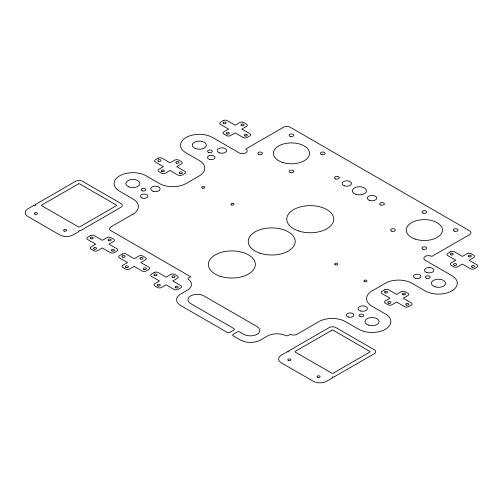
<?xml version="1.0" encoding="UTF-8"?>
<svg xmlns="http://www.w3.org/2000/svg" width="503" height="503" viewBox="0 0 503 503"><rect width="100%" height="100%" fill="white"/><g stroke="black" fill="none" stroke-linecap="round" stroke-linejoin="round"><path stroke-width="0.75" d="M33.877 205.394L27.898 208.846A9.394 5.426 0 0 0 27.898 216.516L59.788 234.932A9.394 5.426 0 0 0 73.073 234.932L79.053 231.481A0.937 0.541 0 0 1 79.053 230.714A0.937 0.541 0 0 1 80.386 230.714L120.909 207.311A4.697 2.71 0 0 0 120.909 203.476L82.379 181.231A4.697 2.71 0 0 0 75.733 181.231L35.204 204.627A0.937 0.541 0 0 1 35.204 205.394A0.937 0.541 0 0 1 33.877 205.394M78.393 183.916L41.85 205.01A0.937 0.541 0 0 0 41.85 205.777L78.393 226.878A0.937 0.541 0 0 0 79.719 226.878L116.262 205.777A0.937 0.541 0 0 0 116.262 205.01L79.719 183.916A0.937 0.541 0 0 0 78.393 183.916M158.118 158.212L155.458 159.747A2.817 1.628 0 0 0 155.458 162.048L163.431 166.65L158.778 169.335A2.817 1.628 0 0 0 158.778 171.636L161.438 173.17A2.817 1.628 0 0 0 165.424 173.17L170.077 170.486L178.049 175.094A2.817 1.628 0 0 0 182.036 175.094L184.695 173.554A2.817 1.628 0 0 0 184.695 171.253L176.723 166.65L181.369 163.965A2.817 1.628 0 0 0 181.369 161.664L178.716 160.13A2.817 1.628 0 0 0 174.73 160.13L170.077 162.815L162.104 158.212A2.817 1.628 0 0 0 158.118 158.212M223.225 120.619L220.572 122.154A2.817 1.628 0 0 0 220.572 124.461L228.544 129.064L223.892 131.748A2.817 1.628 0 0 0 223.892 134.049L226.551 135.584A2.817 1.628 0 0 0 230.537 135.584L235.184 132.899L243.156 137.501A2.817 1.628 0 0 0 247.143 137.501L249.802 135.967A2.817 1.628 0 0 0 249.802 133.666L241.83 129.064L246.483 126.379A2.817 1.628 0 0 0 246.483 124.078L243.823 122.537A2.817 1.628 0 0 0 239.837 122.537L235.184 125.228L227.211 120.619A2.817 1.628 0 0 0 223.225 120.619M90.351 235.7L87.692 237.234A2.817 1.628 0 0 0 87.692 239.535L95.664 244.137L91.012 246.822A2.817 1.628 0 0 0 91.012 249.123L93.671 250.657A2.817 1.628 0 0 0 97.657 250.657L102.31 247.973L110.283 252.575A2.817 1.628 0 0 0 114.269 252.575L116.922 251.041A2.817 1.628 0 0 0 116.922 248.74L108.95 244.137L113.603 241.453A2.817 1.628 0 0 0 113.603 239.151L110.943 237.617A2.817 1.628 0 0 0 106.957 237.617L102.31 240.302L94.338 235.7A2.817 1.628 0 0 0 90.351 235.7M132.867 214.215L110.943 226.878A4.697 2.71 0 0 0 110.943 230.714L190.675 276.744L188.6 277.939A1.88 1.088 0 0 0 188.455 279.379A14.097 8.136 0 0 1 187.349 290.168L180.709 294.004A14.097 8.136 0 0 0 180.709 305.51L227.211 332.364A1.88 1.088 0 0 0 229.871 332.364L233.857 330.062A1.88 1.088 0 0 0 233.857 328.528L190.675 303.592A9.394 5.426 0 0 1 190.675 295.921A9.394 5.426 0 0 1 203.96 295.921L257.115 326.61A9.394 5.426 0 0 1 257.115 334.281A9.394 5.426 0 0 1 243.823 334.281L239.837 331.98A1.88 1.088 0 0 0 237.177 331.98L233.191 334.281A1.88 1.088 0 0 0 233.191 335.815L240.503 340.034A14.097 8.136 0 0 0 260.435 340.034L267.08 336.199A14.097 8.136 0 0 1 285.767 335.558A1.88 1.088 0 0 0 288.257 335.476L290.332 334.281A4.697 2.71 0 0 0 296.977 334.281L318.902 321.618A18.793 10.852 0 0 1 345.479 321.618L358.765 329.295A18.793 10.852 0 0 0 385.342 329.295A18.793 10.852 0 0 0 385.342 313.947L372.05 306.277A18.793 10.852 0 0 1 372.05 290.935L385.342 283.264A18.793 10.852 0 0 1 411.913 283.264L425.205 290.935A18.793 10.852 0 0 0 451.782 290.935A18.793 10.852 0 0 0 451.782 275.587L425.205 260.246A4.697 2.71 0 0 1 425.205 256.411A4.697 2.71 0 0 1 431.851 256.411L469.569 234.631A4.697 2.71 0 0 0 469.569 230.795L290.187 127.228A4.697 2.71 0 0 0 283.541 127.228L245.816 149.007A4.697 2.71 0 0 1 245.816 152.843A4.697 2.71 0 0 1 239.17 152.843L212.599 137.501A18.793 10.852 0 0 0 186.022 137.501A18.793 10.852 0 0 0 186.022 152.843L199.307 160.514A18.793 10.852 0 0 1 199.307 175.861L186.022 183.532A18.793 10.852 0 0 1 159.445 183.532L146.159 175.861A18.793 10.852 0 0 0 119.582 175.861A18.793 10.852 0 0 0 119.582 191.203L132.867 198.874A18.793 10.852 0 0 1 132.867 214.215M122.242 254.109L119.582 255.643A2.817 1.628 0 0 0 119.582 257.945L127.555 262.547L122.902 265.232A2.817 1.628 0 0 0 122.902 267.533L125.561 269.067A2.817 1.628 0 0 0 129.548 269.067L134.2 266.383L142.173 270.985A2.817 1.628 0 0 0 146.159 270.985L148.813 269.451A2.817 1.628 0 0 0 148.813 267.15L140.84 262.547L145.493 259.862A2.817 1.628 0 0 0 145.493 257.561L142.833 256.027A2.817 1.628 0 0 0 138.847 256.027L134.2 258.712L126.228 254.109A2.817 1.628 0 0 0 122.242 254.109M154.132 272.519L151.472 274.053A2.817 1.628 0 0 0 151.472 276.361L159.445 280.963L154.792 283.648A2.817 1.628 0 0 0 154.792 285.949L157.452 287.483A2.817 1.628 0 0 0 161.438 287.483L166.091 284.799L174.063 289.401A2.817 1.628 0 0 0 178.049 289.401L180.709 287.867A2.817 1.628 0 0 0 180.709 285.566L172.736 280.963L177.383 278.278A2.817 1.628 0 0 0 177.383 275.977L174.73 274.437A2.817 1.628 0 0 0 170.743 274.437L166.091 277.128L158.118 272.519A2.817 1.628 0 0 0 154.132 272.519M384.676 289.785L382.016 291.319A2.817 1.628 0 0 0 382.016 293.62L389.988 298.222L385.342 300.907A2.817 1.628 0 0 0 385.342 303.208L387.995 304.743A2.817 1.628 0 0 0 391.982 304.743L396.634 302.058L404.607 306.66A2.817 1.628 0 0 0 408.593 306.66L411.253 305.126A2.817 1.628 0 0 0 411.253 302.825L403.28 298.222L407.927 295.538A2.817 1.628 0 0 0 407.927 293.236L405.273 291.702A2.817 1.628 0 0 0 401.287 291.702L396.634 294.387L388.662 289.785A2.817 1.628 0 0 0 384.676 289.785M450.449 251.808L447.796 253.342A2.817 1.628 0 0 0 447.796 255.643L455.768 260.246L451.116 262.931A2.817 1.628 0 0 0 451.116 265.232L453.775 266.766A2.817 1.628 0 0 0 457.761 266.766L462.408 264.081L470.38 268.684A2.817 1.628 0 0 0 474.367 268.684L477.026 267.15A2.817 1.628 0 0 0 477.026 264.848L469.054 260.246L473.707 257.561A2.817 1.628 0 0 0 473.707 255.26L471.047 253.726A2.817 1.628 0 0 0 467.061 253.726L462.408 256.411L454.435 251.808A2.817 1.628 0 0 0 450.449 251.808M287.339 351.729L281.359 355.187A9.394 5.426 0 0 0 281.359 362.858L313.256 381.268A9.394 5.426 0 0 0 326.541 381.268L332.521 377.816A0.937 0.541 0 0 1 332.521 377.049A0.937 0.541 0 0 1 333.847 377.049L374.377 353.653A4.697 2.71 0 0 0 374.377 349.811L335.841 327.566A4.697 2.71 0 0 0 329.201 327.566L288.672 350.962A0.937 0.541 0 0 1 288.672 351.729A0.937 0.541 0 0 1 287.339 351.729M331.854 330.251L295.311 351.346A0.937 0.541 0 0 0 295.311 352.119L331.854 373.213A0.937 0.541 0 0 0 333.187 373.213L369.724 352.119A0.937 0.541 0 0 0 369.724 351.346L333.187 330.251A0.937 0.541 0 0 0 331.854 330.251M143.959 269.426A1.553 0.893 0 0 0 146.373 268.753A1.553 0.893 0 0 0 144.154 267.879A1.553 0.893 0 0 0 143.959 269.426M122.795 257.184A1.553 0.893 0 0 0 125.121 256.411A1.553 0.893 0 0 0 122.795 255.637A1.553 0.893 0 0 0 122.795 257.184M126.02 267.508A1.553 0.893 0 0 0 128.435 266.829A1.553 0.893 0 0 0 126.215 265.961A1.553 0.893 0 0 0 126.02 267.508M140.733 259.102A1.553 0.893 0 0 0 143.059 258.328A1.553 0.893 0 0 0 140.733 257.555A1.553 0.893 0 0 0 140.733 259.102M406.399 305.101A1.553 0.893 0 0 0 408.813 304.422A1.553 0.893 0 0 0 406.587 303.554A1.553 0.893 0 0 0 406.399 305.101M385.229 292.859A1.553 0.893 0 0 0 387.555 292.086A1.553 0.893 0 0 0 385.229 291.312A1.553 0.893 0 0 0 385.229 292.859M388.454 303.183A1.553 0.893 0 0 0 390.875 302.504A1.553 0.893 0 0 0 388.649 301.637A1.553 0.893 0 0 0 388.454 303.183M403.167 294.777A1.553 0.893 0 0 0 405.493 294.004A1.553 0.893 0 0 0 403.167 293.23A1.553 0.893 0 0 0 403.167 294.777M245.043 135.973A1.553 0.893 0 0 0 247.369 135.2A1.553 0.893 0 0 0 245.043 134.42A1.553 0.893 0 0 0 245.043 135.973M223.69 123.663A1.553 0.893 0 0 0 226.105 122.99A1.553 0.893 0 0 0 223.879 122.116A1.553 0.893 0 0 0 223.69 123.663M227.01 134.024A1.553 0.893 0 0 0 229.425 133.345A1.553 0.893 0 0 0 227.199 132.478A1.553 0.893 0 0 0 227.01 134.024M241.723 125.618A1.553 0.893 0 0 0 244.043 124.845A1.553 0.893 0 0 0 241.723 124.065A1.553 0.893 0 0 0 241.723 125.618M202.52 188.141A1.553 0.893 0 0 0 204.847 187.368A1.553 0.893 0 0 0 202.52 186.588A1.553 0.893 0 0 0 202.52 188.141M231.751 205.017A1.553 0.893 0 0 0 234.077 204.243A1.553 0.893 0 0 0 231.751 203.47A1.553 0.893 0 0 0 231.751 205.017M364.631 281.737A1.553 0.893 0 0 0 366.957 280.963A1.553 0.893 0 0 0 364.631 280.184A1.553 0.893 0 0 0 364.631 281.737M335.4 264.861A1.553 0.893 0 0 0 337.727 264.081A1.553 0.893 0 0 0 335.4 263.308A1.553 0.893 0 0 0 335.4 264.861M220.119 276.21A23.49 13.562 0 0 0 255.354 264.465A23.49 13.562 0 0 0 220.119 252.72A23.49 13.562 0 0 0 220.119 276.21M298.518 230.946A23.49 13.562 0 0 0 333.753 219.201A23.49 13.562 0 0 0 298.518 207.456A23.49 13.562 0 0 0 298.518 230.946M434.969 286.785A7.048 4.068 0 0 0 445.539 283.264A7.048 4.068 0 0 0 434.969 279.737A7.048 4.068 0 0 0 434.969 286.785M368.529 325.145A7.048 4.068 0 0 0 379.099 321.618A7.048 4.068 0 0 0 368.529 318.097A7.048 4.068 0 0 0 368.529 325.145M360.4 310.929A4.697 2.71 0 0 0 367.448 308.578A4.697 2.71 0 0 0 360.4 306.233A4.697 2.71 0 0 0 360.4 310.929M426.84 272.569A4.697 2.71 0 0 0 433.888 270.218A4.697 2.71 0 0 0 426.84 267.873A4.697 2.71 0 0 0 426.84 272.569M348.246 316.978A3.76 2.169 0 0 0 353.886 315.098A3.76 2.169 0 0 0 348.246 313.218A3.76 2.169 0 0 0 348.246 316.978M415.352 278.234A3.76 2.169 0 0 0 420.992 276.361A3.76 2.169 0 0 0 415.352 274.481A3.76 2.169 0 0 0 415.352 278.234M360.249 316.657A2.352 1.358 0 0 0 363.77 315.482A2.352 1.358 0 0 0 360.249 314.306A2.352 1.358 0 0 0 360.249 316.657M426.689 278.297A2.352 1.358 0 0 0 430.21 277.128A2.352 1.358 0 0 0 426.689 275.952A2.352 1.358 0 0 0 426.689 278.297M219.547 152.893A4.697 2.71 0 0 0 226.595 150.542A4.697 2.71 0 0 0 219.547 148.19A4.697 2.71 0 0 0 219.547 152.893M142.06 197.987A3.76 2.169 0 0 0 147.913 196.346A3.76 2.169 0 0 0 142.525 194.24A3.76 2.169 0 0 0 142.06 197.987M208.626 152.434A2.352 1.358 0 0 0 212.285 151.403A2.352 1.358 0 0 0 208.915 150.089A2.352 1.358 0 0 0 208.626 152.434M142.324 190.844A2.352 1.358 0 0 0 145.851 189.669A2.352 1.358 0 0 0 142.324 188.493A2.352 1.358 0 0 0 142.324 190.844M209.386 159.325A3.76 2.169 0 0 0 215.026 157.445A3.76 2.169 0 0 0 209.386 155.565A3.76 2.169 0 0 0 209.386 159.325M153.113 191.247A4.697 2.71 0 0 0 160.155 188.902A4.697 2.71 0 0 0 153.113 186.55A4.697 2.71 0 0 0 153.113 191.247M128.919 186.902A7.048 4.068 0 0 0 139.897 183.821A7.048 4.068 0 0 0 129.793 179.873A7.048 4.068 0 0 0 128.919 186.902M195.786 148.693A7.048 4.068 0 0 0 206.356 145.172A7.048 4.068 0 0 0 195.786 141.651A7.048 4.068 0 0 0 195.786 148.693M369.705 200.458A4.697 2.71 0 0 0 376.747 198.107A4.697 2.71 0 0 0 369.705 195.755A4.697 2.71 0 0 0 369.705 200.458M380.846 205.035A2.352 1.358 0 0 0 384.367 203.86A2.352 1.358 0 0 0 380.846 202.684A2.352 1.358 0 0 0 380.846 205.035M335.664 178.949A2.352 1.358 0 0 0 339.185 177.779A2.352 1.358 0 0 0 335.664 176.603A2.352 1.358 0 0 0 335.664 178.949M344.454 185.877A4.697 2.71 0 0 0 351.503 183.532A4.697 2.71 0 0 0 344.454 181.181A4.697 2.71 0 0 0 344.454 185.877M355.904 194.34A7.048 4.068 0 0 0 366.473 190.819A7.048 4.068 0 0 0 355.904 187.292A7.048 4.068 0 0 0 355.904 194.34M290.288 136.432A2.352 1.358 0 0 0 293.809 135.263A2.352 1.358 0 0 0 290.288 134.087A2.352 1.358 0 0 0 290.288 136.432M321.606 154.515A2.352 1.358 0 0 0 325.127 153.34A2.352 1.358 0 0 0 321.606 152.17A2.352 1.358 0 0 0 321.606 154.515M290.288 172.598A2.352 1.358 0 0 0 293.809 171.422A2.352 1.358 0 0 0 290.288 170.247A2.352 1.358 0 0 0 290.288 172.598M258.888 154.452A2.295 1.327 0 0 0 262.434 153.415A2.295 1.327 0 0 0 259.108 152.157A2.295 1.327 0 0 0 258.888 154.452M282.416 162.387A18.089 10.444 0 0 0 309.546 153.34A18.089 10.444 0 0 0 282.416 144.298A18.089 10.444 0 0 0 282.416 162.387M415.296 239.101A18.089 10.444 0 0 0 442.426 230.06A18.089 10.444 0 0 0 415.296 221.018A18.089 10.444 0 0 0 415.296 239.101M391.843 231.235A2.352 1.358 0 0 0 395.371 230.06A2.352 1.358 0 0 0 391.843 228.884A2.352 1.358 0 0 0 391.843 231.235M423.168 249.318A2.352 1.358 0 0 0 426.689 248.142A2.352 1.358 0 0 0 423.168 246.967A2.352 1.358 0 0 0 423.168 249.318M454.486 231.235A2.352 1.358 0 0 0 458.007 230.06A2.352 1.358 0 0 0 454.486 228.884A2.352 1.358 0 0 0 454.486 231.235M423.168 213.153A2.352 1.358 0 0 0 426.689 211.977A2.352 1.358 0 0 0 423.168 210.801A2.352 1.358 0 0 0 423.168 213.153M259.982 253.198A23.49 13.562 0 0 0 295.217 241.453A23.49 13.562 0 0 0 259.982 229.708A23.49 13.562 0 0 0 259.982 253.198M35.091 214.228A1.553 0.893 0 0 0 37.417 213.448A1.553 0.893 0 0 0 35.091 212.675A1.553 0.893 0 0 0 35.091 214.228M64.327 231.103A1.553 0.893 0 0 0 66.654 230.33A1.553 0.893 0 0 0 64.327 229.55A1.553 0.893 0 0 0 64.327 231.103M179.929 173.566A1.553 0.893 0 0 0 182.256 172.787A1.553 0.893 0 0 0 179.929 172.013A1.553 0.893 0 0 0 179.929 173.566M158.671 161.293A1.553 0.893 0 0 0 160.998 160.514A1.553 0.893 0 0 0 158.671 159.74A1.553 0.893 0 0 0 158.671 161.293M161.991 171.649A1.553 0.893 0 0 0 164.318 170.869A1.553 0.893 0 0 0 161.991 170.096A1.553 0.893 0 0 0 161.991 171.649M176.61 163.211A1.553 0.893 0 0 0 178.936 162.431A1.553 0.893 0 0 0 176.61 161.658A1.553 0.893 0 0 0 176.61 163.211M472.172 267.124A1.553 0.893 0 0 0 474.587 266.445A1.553 0.893 0 0 0 472.361 265.578A1.553 0.893 0 0 0 472.172 267.124M451.002 254.883A1.553 0.893 0 0 0 453.329 254.109A1.553 0.893 0 0 0 451.002 253.336A1.553 0.893 0 0 0 451.002 254.883M454.328 265.244A1.553 0.893 0 0 0 456.649 264.465A1.553 0.893 0 0 0 454.328 263.691A1.553 0.893 0 0 0 454.328 265.244M468.941 256.8A1.553 0.893 0 0 0 471.267 256.027A1.553 0.893 0 0 0 468.941 255.254A1.553 0.893 0 0 0 468.941 256.8M175.943 287.873A1.553 0.893 0 0 0 178.269 287.1A1.553 0.893 0 0 0 175.943 286.32A1.553 0.893 0 0 0 175.943 287.873M154.685 275.6A1.553 0.893 0 0 0 157.011 274.82A1.553 0.893 0 0 0 154.685 274.047A1.553 0.893 0 0 0 154.685 275.6M158.005 285.956A1.553 0.893 0 0 0 160.331 285.182A1.553 0.893 0 0 0 158.005 284.402A1.553 0.893 0 0 0 158.005 285.956M172.623 277.518A1.553 0.893 0 0 0 174.95 276.744A1.553 0.893 0 0 0 172.623 275.965A1.553 0.893 0 0 0 172.623 277.518M112.068 251.016A1.553 0.893 0 0 0 114.483 250.337A1.553 0.893 0 0 0 112.263 249.469A1.553 0.893 0 0 0 112.068 251.016M90.905 238.774A1.553 0.893 0 0 0 93.225 238.001A1.553 0.893 0 0 0 90.905 237.221A1.553 0.893 0 0 0 90.905 238.774M94.224 249.13A1.553 0.893 0 0 0 96.551 248.356A1.553 0.893 0 0 0 94.224 247.583A1.553 0.893 0 0 0 94.224 249.13M108.843 240.692A1.553 0.893 0 0 0 111.169 239.918A1.553 0.893 0 0 0 108.843 239.145A1.553 0.893 0 0 0 108.843 240.692M317.701 377.407A1.553 0.893 0 0 0 320.115 376.728A1.553 0.893 0 0 0 317.89 375.86A1.553 0.893 0 0 0 317.701 377.407M288.559 360.563A1.553 0.893 0 0 0 290.885 359.79A1.553 0.893 0 0 0 288.559 359.01A1.553 0.893 0 0 0 288.559 360.563"/></g></svg>
